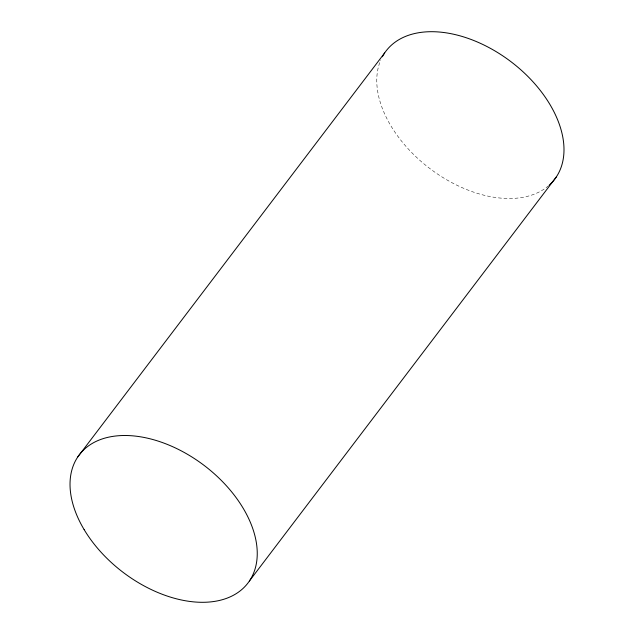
<?xml version="1.0" encoding="UTF-8"?>
<svg xmlns="http://www.w3.org/2000/svg" width="634" height="634" viewBox="0 0 634 634"><rect width="100%" height="100%" fill="white"/><g stroke="black" fill="none" stroke-linecap="round" stroke-linejoin="round"><path stroke-width="0.48" stroke-dasharray="3.17 2.38" d="M548.537 185.738A105.926 67.077 37.2 0 1 430.637 169.135A105.926 67.077 37.2 0 1 380.804 59.961"/><path stroke-width="0.95" d="M77.871 456.797L384.616 52.987M249.384 581.013L556.129 177.203M382.35 56.759A105.926 67.077 37.2 0 1 511.773 62.314A105.926 67.077 37.2 0 1 549.21 185.152M84.14 529.62A105.926 67.077 37.2 0 0 246.174 585.198A105.926 67.077 37.2 0 0 160.56 441.906A105.926 67.077 37.2 0 0 84.14 529.62"/></g></svg>
